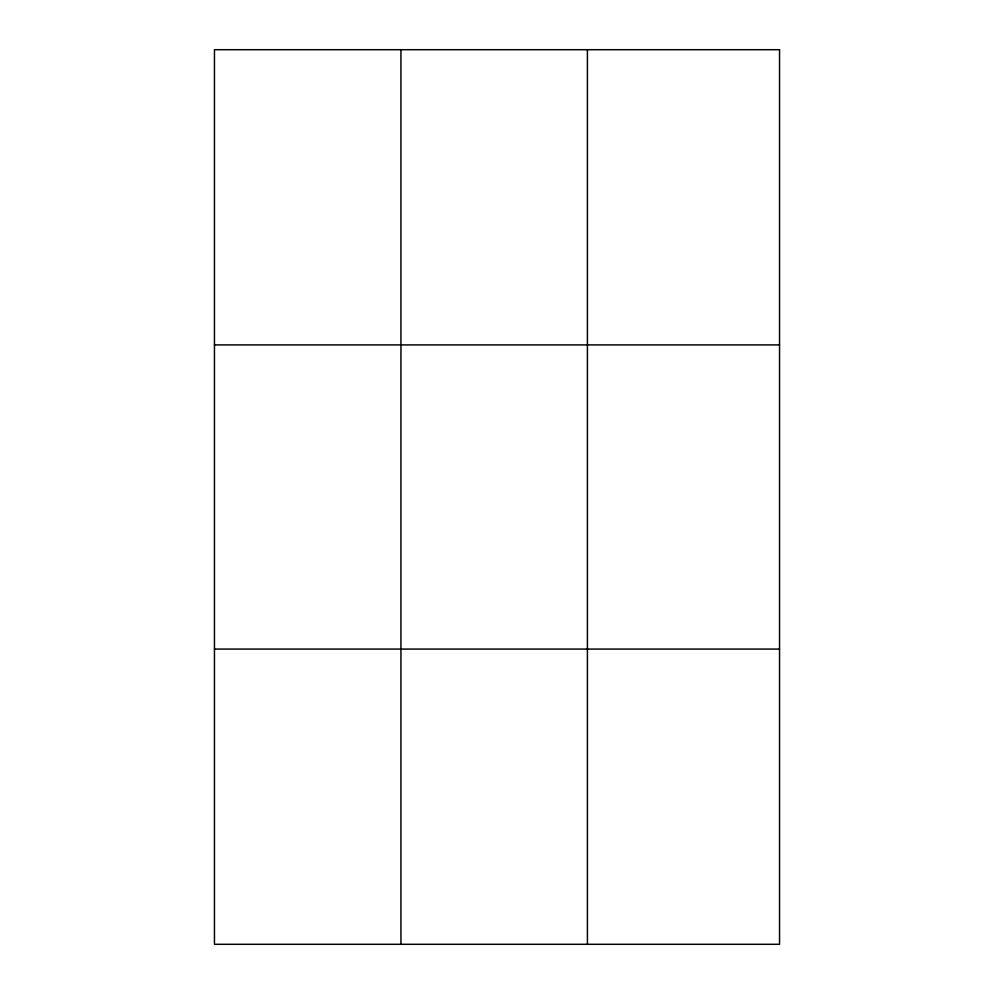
<?xml version="1.0" encoding="UTF-8"?>
<svg xmlns="http://www.w3.org/2000/svg" width="994" height="994" viewBox="0 0 994 994"><rect width="100%" height="100%" fill="white"/><g stroke="black" fill="none" stroke-linecap="round" stroke-linejoin="round"><path stroke-width="1.49" d="M400.942 944.3L400.942 49.7M587.417 944.3L587.417 49.7M214.455 344.918L779.544 344.918M214.455 649.082L779.544 649.082M779.544 49.7L779.544 944.3L214.455 944.3L214.455 49.7L779.544 49.7"/></g></svg>
